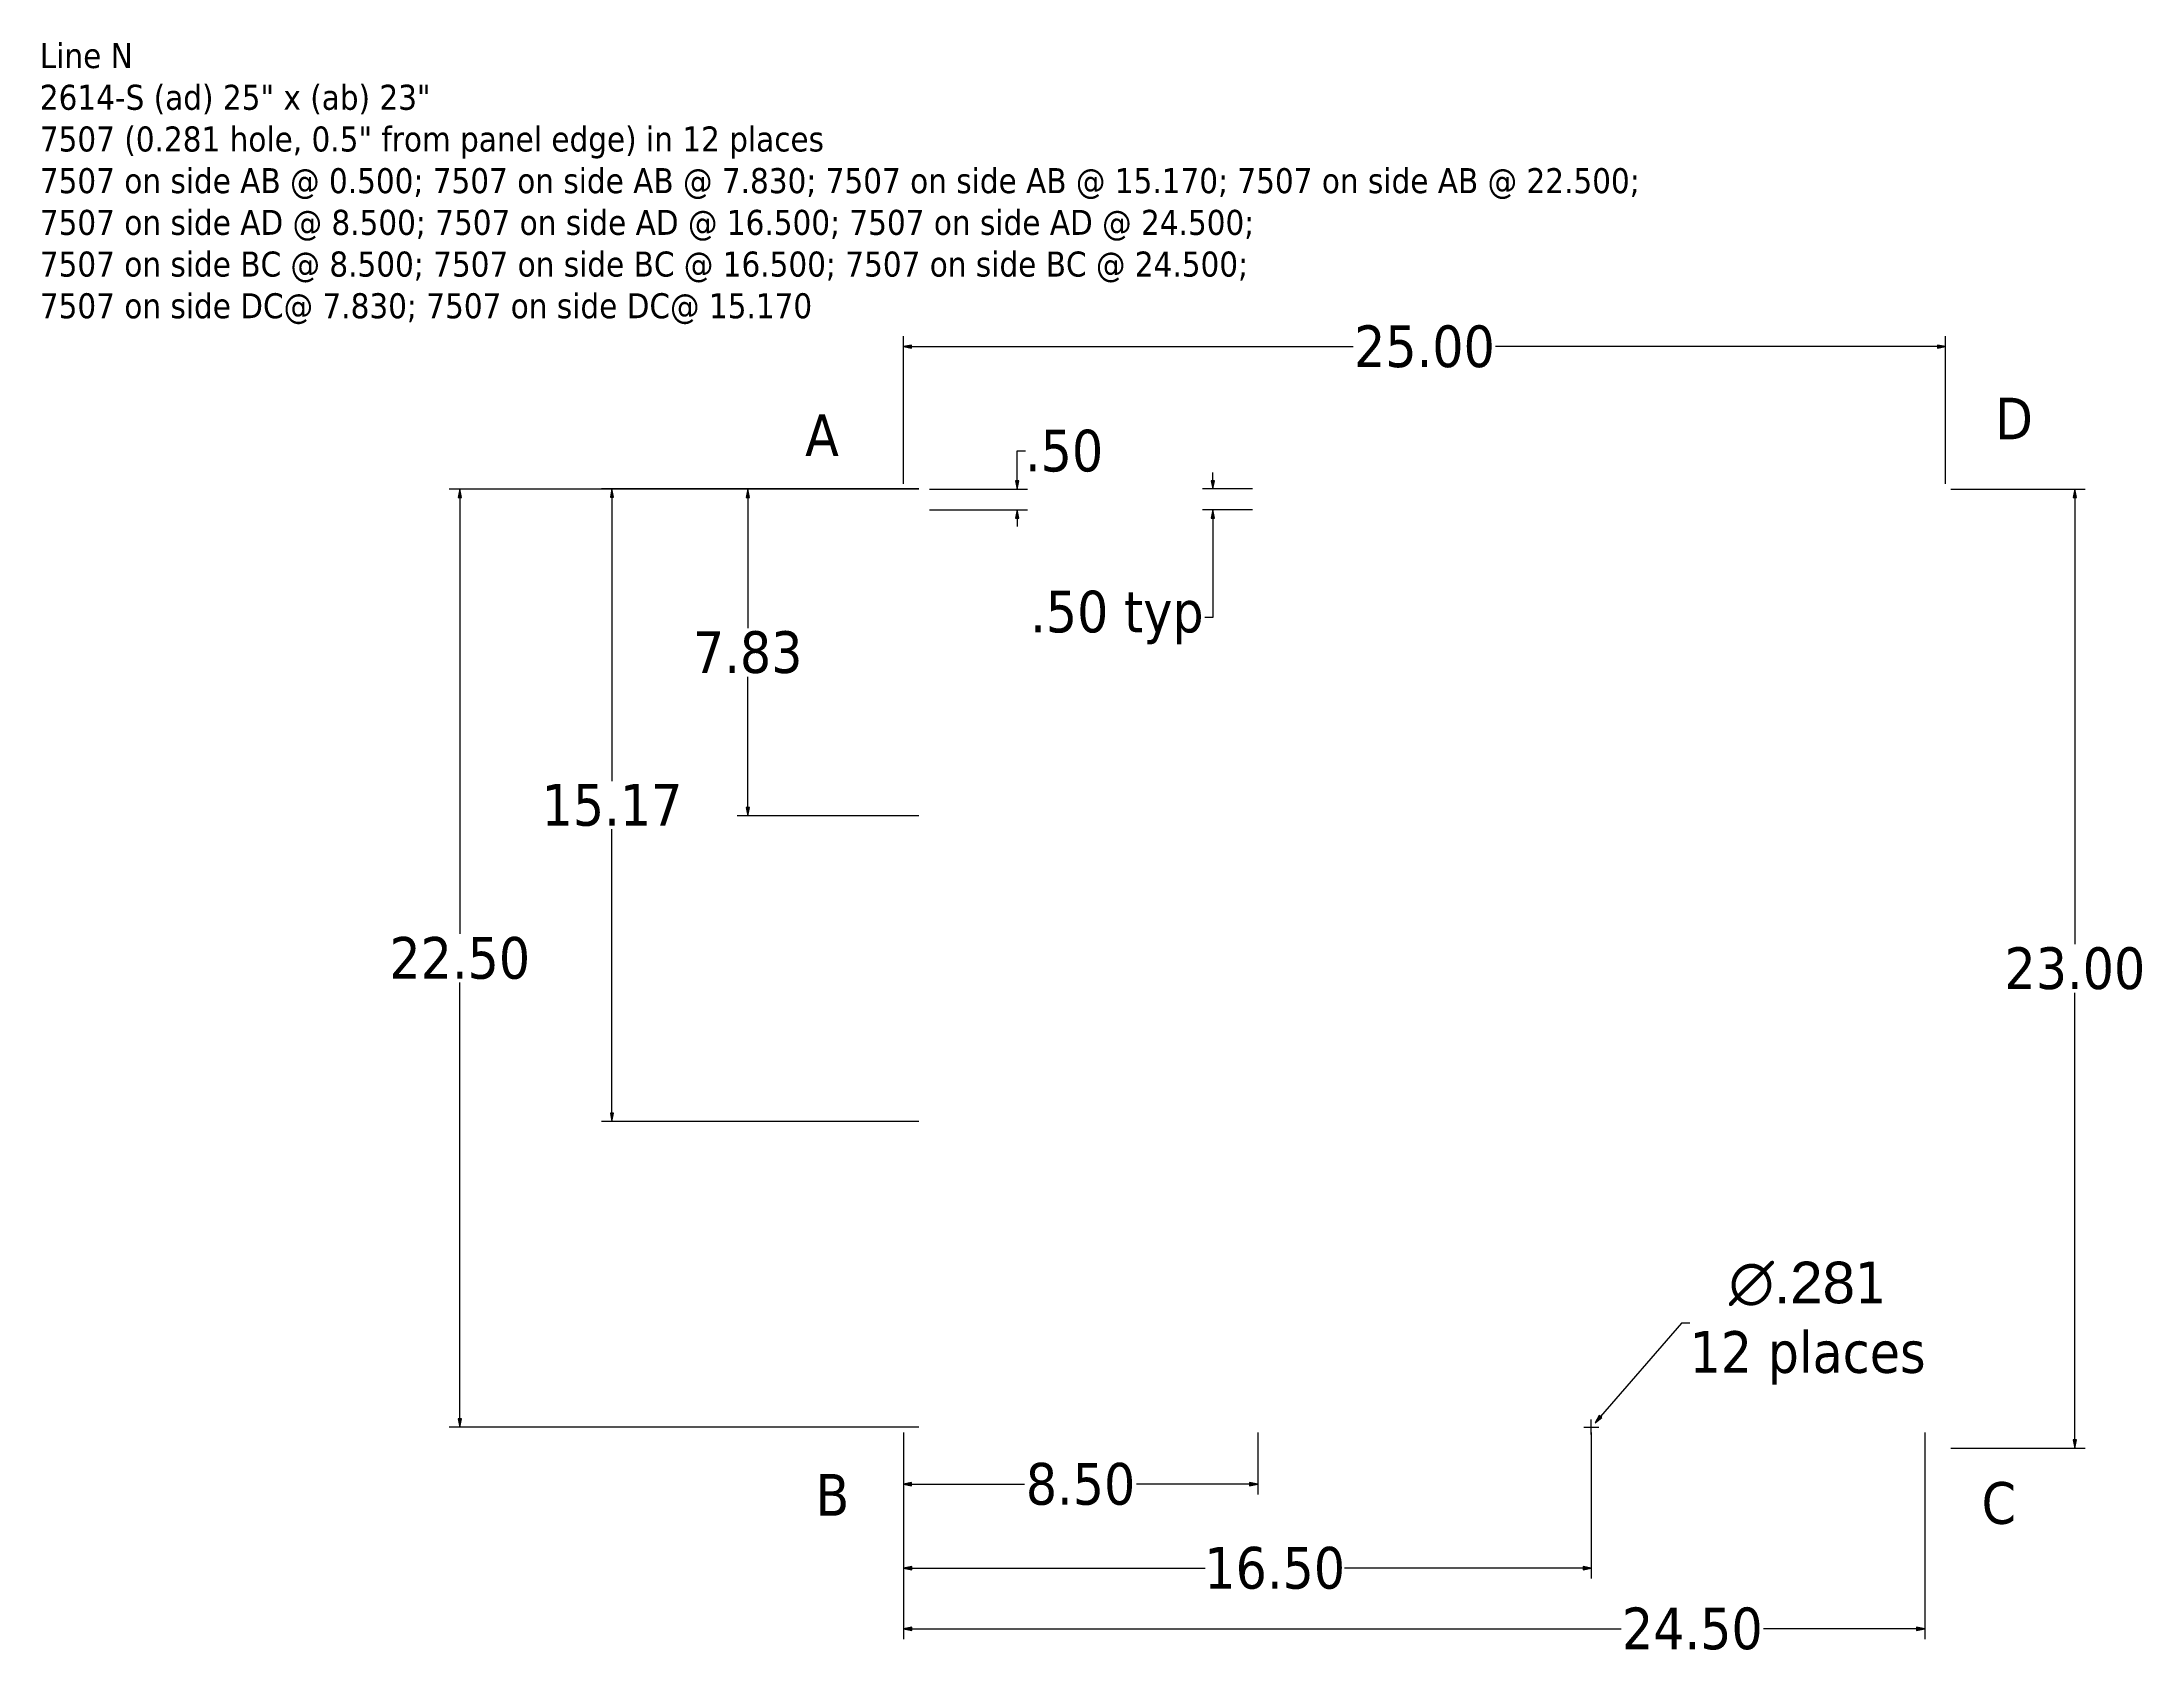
# Paper-space layout 'Sheet' of a CAD drawing. Header units: inches. Extents: x 0.7 to 25.9, y 1.6 to 20.8.
import ezdxf

# ---------------------------------------------------------------- set-up
doc = ezdxf.new("R2010")
doc.units = ezdxf.units.IN
doc.header["$MEASUREMENT"] = 0
doc.header["$PDMODE"] = 34
doc.header["$PDSIZE"] = 0.08
doc.styles.add('Note Text (ANSI)', font='tahoma.ttf')
doc.dimstyles.new('Default (ANSI)$0', dxfattribs={"dimtxt": 0.12, "dimasz": 0.098425, "dimexe": 0.125, "dimexo": 0.0625, "dimgap": 0.031496, "dimtad": 0, "dimtih": 1, "dimtoh": 1, "dimzin": 4, "dimdsep": 46, "dimtxsty": 'Note Text (ANSI)', "dimblk": 'Filled-1', "dimcen": 0.09, "dimclrd": 256, "dimclre": 256, "dimclrt": 256, "dimadec": 0, "dimazin": 1, "dimtfac": 1, "dimtofl": 0, "dimtmove": 0, "dimatfit": 3, "dimfxl": 1, "dimtolj": 1, "dimtzin": 4, "dimlwd": -1, "dimlwe": -1, "dimarcsym": 0})
doc.dimstyles.new('Default (ANSI)$3', dxfattribs={"dimtxt": 0.12, "dimasz": 0.098425, "dimexe": 0.125, "dimexo": 0.0625, "dimgap": 0.031496, "dimtad": 0, "dimtih": 1, "dimtoh": 1, "dimzin": 4, "dimdsep": 46, "dimtxsty": 'Note Text (ANSI)', "dimblk": 'Filled-1', "dimcen": 0.09, "dimclrd": 256, "dimclre": 256, "dimclrt": 256, "dimadec": 0, "dimazin": 1, "dimtfac": 1, "dimtofl": 0, "dimtmove": 0, "dimatfit": 3, "dimfxl": 1, "dimtolj": 1, "dimtzin": 4, "dimlwd": -1, "dimlwe": -1, "dimarcsym": 0})

# ---------------------------------------------------------------- blocks, each defined once
blk = doc.blocks.new('Filled-1')
at = {"color": 0}
for p, q in [((0, 0), (-1, 0.2)), ((-1, 0.2), (-1, -0.2)), ((-1, 0), (0, 0)), ((-1, -0.2), (0, 0))]:
    blk.add_line(p, q, dxfattribs=at)
blk.add_solid([(-1, -0.2), (0, 0), (-1, 0.2)], dxfattribs=at)
blk = doc.blocks.new('*D10')
at = {"transparency": 16777216}
for p, q in [((11.077, 15.543), (11.077, 17.315)), ((11.175, 17.19), (16.473, 17.19)), ((23.478, 17.19), (18.181, 17.19)), ((23.577, 15.543), (23.577, 17.315))]:
    blk.add_line(p, q, dxfattribs=at)
at = {"layer": 'Defpoints', "color": 0, "transparency": 16777216}
for p in [(11.077, 17.19), (11.077, 15.481), (23.577, 15.481)]:
    blk.add_point(p, dxfattribs=at)
at = {"transparency": 16777216, "xscale": 0.09842519685039369, "yscale": 0.09842519685039369, "zscale": 0.09842519685039369, "rotation": 180}
blk.add_blockref('Filled-1', (11.077, 17.19), dxfattribs=at)
at = {"transparency": 16777216, "xscale": 0.09842519685039369, "yscale": 0.09842519685039369, "zscale": 0.09842519685039369}
blk.add_blockref('Filled-1', (23.577, 17.19), dxfattribs=at)
at = {"transparency": 16777216, "insert": (17.327, 17.19), "char_height": 0.12, "attachment_point": 5, "style": 'Note Text (ANSI)'}
blk.add_mtext('\\A1;{\\H4.16667x;25.00}', dxfattribs=at)
blk = doc.blocks.new('*D11')
at = {"transparency": 16777216}
for p, q in [((23.639, 15.481), (25.253, 15.481)), ((25.128, 15.382), (25.128, 10.023)), ((25.128, 4.079), (25.128, 9.439)), ((23.639, 3.981), (25.253, 3.981))]:
    blk.add_line(p, q, dxfattribs=at)
at = {"layer": 'Defpoints', "color": 0, "transparency": 16777216}
for p in [(23.577, 15.481), (25.128, 15.481), (23.577, 3.981)]:
    blk.add_point(p, dxfattribs=at)
at = {"transparency": 16777216, "xscale": 0.09842519685039369, "yscale": 0.09842519685039369, "zscale": 0.09842519685039369}
for p, rotation in [((25.128, 15.481), 90), ((25.128, 3.981), 270)]:
    blk.add_blockref('Filled-1', p, dxfattribs=dict(at, rotation=rotation))
at = {"transparency": 16777216, "insert": (25.128, 9.731), "char_height": 0.12, "attachment_point": 5, "style": 'Note Text (ANSI)'}
blk.add_mtext('\\A1;{\\H4.16667x;23.00}', dxfattribs=at)
blk = doc.blocks.new('*D12')
at = {"transparency": 16777216}
for p, q in [((12.442, 15.581), (12.442, 15.939)), ((12.442, 15.939), (12.54, 15.939)), ((11.389, 15.482), (12.567, 15.482)), ((11.389, 15.231), (12.567, 15.231)), ((12.442, 15.132), (12.442, 15.034))]:
    blk.add_line(p, q, dxfattribs=at)
at = {"layer": 'Defpoints', "color": 0, "transparency": 16777216}
for p in [(11.327, 15.482), (12.442, 15.482), (11.327, 15.231)]:
    blk.add_point(p, dxfattribs=at)
at = {"transparency": 16777216, "xscale": 0.09842519685039369, "yscale": 0.09842519685039369, "zscale": 0.09842519685039369}
for p, rotation in [((12.442, 15.482), 270), ((12.442, 15.231), 90)]:
    blk.add_blockref('Filled-1', p, dxfattribs=dict(at, rotation=rotation))
at = {"transparency": 16777216, "insert": (13.005, 15.939), "char_height": 0.12, "attachment_point": 5, "style": 'Note Text (ANSI)'}
blk.add_mtext('\\A1;{\\H4.16667x;.50}', dxfattribs=at)
blk = doc.blocks.new('*D13')
at = {"transparency": 16777216}
for p, q in [((11.264, 15.48), (9.085, 15.48)), ((9.21, 15.382), (9.21, 13.815)), ((9.21, 11.663), (9.21, 13.229)), ((11.264, 11.564), (9.085, 11.564))]:
    blk.add_line(p, q, dxfattribs=at)
at = {"layer": 'Defpoints', "color": 0, "transparency": 16777216}
for p in [(9.21, 15.48), (11.327, 15.48), (11.327, 11.564)]:
    blk.add_point(p, dxfattribs=at)
at = {"transparency": 16777216, "xscale": 0.09842519685039369, "yscale": 0.09842519685039369, "zscale": 0.09842519685039369}
for p, rotation in [((9.21, 15.48), 90), ((9.21, 11.564), 270)]:
    blk.add_blockref('Filled-1', p, dxfattribs=dict(at, rotation=rotation))
at = {"transparency": 16777216, "insert": (9.21, 13.522), "char_height": 0.12, "attachment_point": 5, "style": 'Note Text (ANSI)'}
blk.add_mtext('\\A1;{\\H4.16667x;7.83}', dxfattribs=at)
blk = doc.blocks.new('*D15')
at = {"transparency": 16777216}
for p, q in [((11.264, 15.479), (5.631, 15.479)), ((5.756, 15.381), (5.756, 10.147)), ((5.756, 4.329), (5.756, 9.563)), ((11.264, 4.231), (5.631, 4.231))]:
    blk.add_line(p, q, dxfattribs=at)
at = {"layer": 'Defpoints', "color": 0, "transparency": 16777216}
for p in [(5.756, 15.479), (11.327, 15.479), (11.327, 4.231)]:
    blk.add_point(p, dxfattribs=at)
at = {"transparency": 16777216, "xscale": 0.09842519685039369, "yscale": 0.09842519685039369, "zscale": 0.09842519685039369}
for p, rotation in [((5.756, 15.479), 90), ((5.756, 4.231), 270)]:
    blk.add_blockref('Filled-1', p, dxfattribs=dict(at, rotation=rotation))
at = {"transparency": 16777216, "insert": (5.756, 9.855), "char_height": 0.12, "attachment_point": 5, "style": 'Note Text (ANSI)'}
blk.add_mtext('\\A1;{\\H4.16667x;22.50}', dxfattribs=at)
blk = doc.blocks.new('*D16')
at = {"transparency": 16777216}
for p, q in [((11.077, 4.168), (11.077, 3.422)), ((15.327, 4.168), (15.327, 3.422)), ((11.176, 3.547), (12.53, 3.547)), ((15.228, 3.547), (13.875, 3.547))]:
    blk.add_line(p, q, dxfattribs=at)
at = {"layer": 'Defpoints', "color": 0, "transparency": 16777216}
for p in [(11.077, 4.231), (15.327, 4.231), (11.077, 3.547)]:
    blk.add_point(p, dxfattribs=at)
at = {"transparency": 16777216, "xscale": 0.09842519685039369, "yscale": 0.09842519685039369, "zscale": 0.09842519685039369, "rotation": 180}
blk.add_blockref('Filled-1', (11.077, 3.547), dxfattribs=at)
at = {"transparency": 16777216, "xscale": 0.09842519685039369, "yscale": 0.09842519685039369, "zscale": 0.09842519685039369}
blk.add_blockref('Filled-1', (15.327, 3.547), dxfattribs=at)
at = {"transparency": 16777216, "insert": (13.202, 3.547), "char_height": 0.12, "attachment_point": 5, "style": 'Note Text (ANSI)'}
blk.add_mtext('\\A1;{\\H4.16667x;8.50}', dxfattribs=at)
blk = doc.blocks.new('*D17')
at = {"transparency": 16777216}
for p, q in [((11.078, 4.168), (11.078, 2.415)), ((19.327, 4.168), (19.327, 2.415)), ((11.176, 2.54), (14.697, 2.54)), ((19.228, 2.54), (16.366, 2.54))]:
    blk.add_line(p, q, dxfattribs=at)
at = {"layer": 'Defpoints', "color": 0, "transparency": 16777216}
for p in [(11.078, 4.231), (19.327, 4.231), (11.078, 2.54)]:
    blk.add_point(p, dxfattribs=at)
at = {"transparency": 16777216, "xscale": 0.09842519685039369, "yscale": 0.09842519685039369, "zscale": 0.09842519685039369, "rotation": 180}
blk.add_blockref('Filled-1', (11.078, 2.54), dxfattribs=at)
at = {"transparency": 16777216, "xscale": 0.09842519685039369, "yscale": 0.09842519685039369, "zscale": 0.09842519685039369}
blk.add_blockref('Filled-1', (19.327, 2.54), dxfattribs=at)
at = {"transparency": 16777216, "insert": (15.531, 2.54), "char_height": 0.12, "attachment_point": 5, "style": 'Note Text (ANSI)'}
blk.add_mtext('\\A1;{\\H4.16667x;16.50}', dxfattribs=at)
blk = doc.blocks.new('*D18')
at = {"transparency": 16777216}
for p, q in [((11.079, 4.168), (11.079, 1.688)), ((23.327, 4.168), (23.327, 1.688)), ((11.177, 1.813), (19.685, 1.813)), ((23.228, 1.813), (21.394, 1.813))]:
    blk.add_line(p, q, dxfattribs=at)
at = {"layer": 'Defpoints', "color": 0, "transparency": 16777216}
for p in [(11.079, 4.231), (23.327, 4.231), (11.079, 1.813)]:
    blk.add_point(p, dxfattribs=at)
at = {"transparency": 16777216, "xscale": 0.09842519685039369, "yscale": 0.09842519685039369, "zscale": 0.09842519685039369, "rotation": 180}
blk.add_blockref('Filled-1', (11.079, 1.813), dxfattribs=at)
at = {"transparency": 16777216, "xscale": 0.09842519685039369, "yscale": 0.09842519685039369, "zscale": 0.09842519685039369}
blk.add_blockref('Filled-1', (23.327, 1.813), dxfattribs=at)
at = {"transparency": 16777216, "insert": (20.54, 1.813), "char_height": 0.12, "attachment_point": 5, "style": 'Note Text (ANSI)'}
blk.add_mtext('\\A1;{\\H4.16667x;24.50}', dxfattribs=at)
blk = doc.blocks.new('*D19')
at = {"transparency": 16777216}
for p, q in [((20.411, 5.478), (19.438, 4.358)), ((20.51, 5.478), (20.411, 5.478)), ((19.327, 4.141), (19.327, 4.321)), ((19.237, 4.231), (19.417, 4.231))]:
    blk.add_line(p, q, dxfattribs=at)
at = {"layer": 'Defpoints', "color": 0, "transparency": 16777216}
for p in [(19.373, 4.284), (19.281, 4.178)]:
    blk.add_point(p, dxfattribs=at)
at = {"transparency": 16777216, "xscale": 0.09842519685039369, "yscale": 0.09842519685039369, "zscale": 0.09842519685039369, "rotation": 228.9866039475369}
blk.add_blockref('Filled-1', (19.373, 4.284), dxfattribs=at)
at = {"transparency": 16777216, "insert": (21.922, 5.478), "char_height": 0.12, "attachment_point": 5, "style": 'Note Text (ANSI)'}
blk.add_mtext('\\A1;{\\fArial|b0|i0|c0|p34;\\H4.16667x;∅.28\\fTahoma|b0|i0|c0|p34;1 \\P12 places}', dxfattribs=at)
blk = doc.blocks.new('*D20')
at = {"transparency": 16777216}
for p, q in [((14.789, 15.581), (14.789, 15.68)), ((15.264, 15.483), (14.664, 15.483)), ((15.264, 15.231), (14.664, 15.231)), ((14.789, 15.132), (14.789, 13.942)), ((14.789, 13.942), (14.691, 13.942))]:
    blk.add_line(p, q, dxfattribs=at)
at = {"layer": 'Defpoints', "color": 0, "transparency": 16777216}
for p in [(14.789, 15.483), (15.327, 15.483), (15.327, 15.231)]:
    blk.add_point(p, dxfattribs=at)
at = {"transparency": 16777216, "xscale": 0.09842519685039369, "yscale": 0.09842519685039369, "zscale": 0.09842519685039369}
for p, rotation in [((14.789, 15.483), 270), ((14.789, 15.231), 90)]:
    blk.add_blockref('Filled-1', p, dxfattribs=dict(at, rotation=rotation))
at = {"transparency": 16777216, "insert": (13.638, 13.942), "char_height": 0.12, "attachment_point": 5, "style": 'Note Text (ANSI)'}
blk.add_mtext('\\A1;{\\H4.16667x;.50 typ}', dxfattribs=at)
blk = doc.blocks.new('*D21')
at = {"transparency": 16777216}
for p, q in [((11.264, 15.483), (7.457, 15.483)), ((7.582, 15.384), (7.582, 11.977)), ((7.582, 7.996), (7.582, 11.402)), ((11.264, 7.897), (7.457, 7.897))]:
    blk.add_line(p, q, dxfattribs=at)
at = {"layer": 'Defpoints', "color": 0, "transparency": 16777216}
for p in [(7.582, 15.483), (11.327, 15.483), (11.327, 7.897)]:
    blk.add_point(p, dxfattribs=at)
at = {"transparency": 16777216, "xscale": 0.09842519685039369, "yscale": 0.09842519685039369, "zscale": 0.09842519685039369}
for p, rotation in [((7.582, 15.483), 90), ((7.582, 7.897), 270)]:
    blk.add_blockref('Filled-1', p, dxfattribs=dict(at, rotation=rotation))
at = {"transparency": 16777216, "insert": (7.582, 11.69), "char_height": 0.12, "attachment_point": 5, "style": 'Note Text (ANSI)'}
blk.add_mtext('\\A1;{\\H4.16667x;15.17}', dxfattribs=at)

psp = doc.layouts.new('Sheet')

# ---------------------------------------------------------------- texts
at = {"attachment_point": 1, "style": 'Note Text (ANSI)'}
for s, width, gutter_width, heights, insert, char_height in [('Line N \\P2614-S (ad) 25" x (ab) 23"\\P7507 (0.281 hole, 0.5" from panel edge) in 12 places\\P7507 on side AB @ 0.500; 7507 on side AB @ 7.830; 7507 on side AB @ 15.170; 7507 on side AB @ 22.500; \\P7507 on side AD @ 8.500; 7507 on side AD @ 16.500; 7507 on side AD @ 24.500; \\P7507 on side BC @ 8.500; 7507 on side BC @ 16.500; 7507 on side BC @ 24.500; \\P7507 on side DC@ 7.830; 7507 on side DC@ 15.170', 31.240618, 12.5, [3.916], (0.7194, 20.831), 0.3), ('A', 1.02869, 1, [0], (9.8994, 16.38), 0.5), ('D', 1.02869, 1, [0], (24.1709, 16.5779), 0.5), ('B', 1.02869, 1, [0], (10.0237, 3.6689), 0.5), ('C', 1.02869, 1, [0], (24.0094, 3.5721), 0.5)]:
    psp.add_mtext_dynamic_manual_height_columns(s, width=width, gutter_width=gutter_width, heights=heights, dxfattribs=dict(at, insert=insert, char_height=char_height))

# ---------------------------------------------------------------- dimensions: what is measured, and where the dimension line sits
dim = psp.add_linear_dim(base=(11.0769, 17.1899), p1=(23.5769, 15.4806), p2=(11.0769, 15.4806), text='{\\H4.16667x;<>}', dimstyle='Default (ANSI)$0', override={"dimlfac": -2})
dim.commit()
dim.dimension.update_dxf_attribs({"geometry": '*D10', "text_midpoint": (17.3269, 17.1899)})
for base, p1, p2, text, picture, middle in [((12.4415, 15.4821), (11.3269, 15.2306), (11.3269, 15.4821), '{\\H4.16667x;<>}', '*D12', (13.0051, 15.9392)), ((14.7889, 15.4828), (15.3269, 15.2306), (15.3269, 15.4828), '{\\H4.16667x;<> typ}', '*D20', (13.6375, 13.9418)), ((7.5824, 15.4826), (11.3269, 7.8971), (11.3269, 15.4826), '{\\H4.16667x;<>}', '*D21', (7.5824, 11.6899))]:
    dim = psp.add_linear_dim(base=base, p1=p1, p2=p2, angle=90, text=text, dimstyle='Default (ANSI)$0', override={"dimlfac": -2})
    dim.commit()
    dim.dimension.update_dxf_attribs({"geometry": picture, "text_midpoint": middle, "dimtype": 160})
for base, p1, p2, picture, middle in [((5.7563, 15.4791), (11.3269, 4.2306), (11.3269, 15.4791), '*D15', (5.7563, 9.8549)), ((9.2096, 15.48), (11.3269, 11.5641), (11.3269, 15.48), '*D13', (9.2096, 13.5221)), ((25.1282, 15.4806), (23.5769, 3.9806), (23.5769, 15.4806), '*D11', (25.1282, 9.7306))]:
    dim = psp.add_linear_dim(base=base, p1=p1, p2=p2, angle=90, text='{\\H4.16667x;<>}', dimstyle='Default (ANSI)$0', override={"dimlfac": -2})
    dim.commit()
    dim.dimension.update_dxf_attribs({"geometry": picture, "text_midpoint": middle})
dim = psp.add_diameter_dim_2p(p1=(19.2808, 4.1776), p2=(19.373, 4.2836), text='{\\fArial|b0|i0|c0|p34;\\H4.16667x;<>\\fTahoma|b0|i0|c0|p34;1 \\P12 places}', dimstyle='Default (ANSI)$3', override={"dimlfac": -2})
dim.commit()
dim.dimension.update_dxf_attribs({"geometry": '*D19', "text_midpoint": (21.922, 5.4777), "dimtype": 163})
for base, p1, p2, picture, middle in [((11.0775, 3.5469), (15.3269, 4.2306), (11.0775, 4.2306), '*D16', (13.2022, 3.5469)), ((11.0778, 2.5395), (19.3269, 4.2306), (11.0778, 4.2306), '*D17', (15.5315, 2.5395)), ((11.079, 1.8133), (23.3269, 4.2306), (11.079, 4.2306), '*D18', (20.5396, 1.8133))]:
    dim = psp.add_linear_dim(base=base, p1=p1, p2=p2, text='{\\H4.16667x;<>}', dimstyle='Default (ANSI)$0', override={"dimlfac": -2})
    dim.commit()
    dim.dimension.update_dxf_attribs({"geometry": picture, "text_midpoint": middle, "dimtype": 160})

doc.saveas('drawing.dxf')
